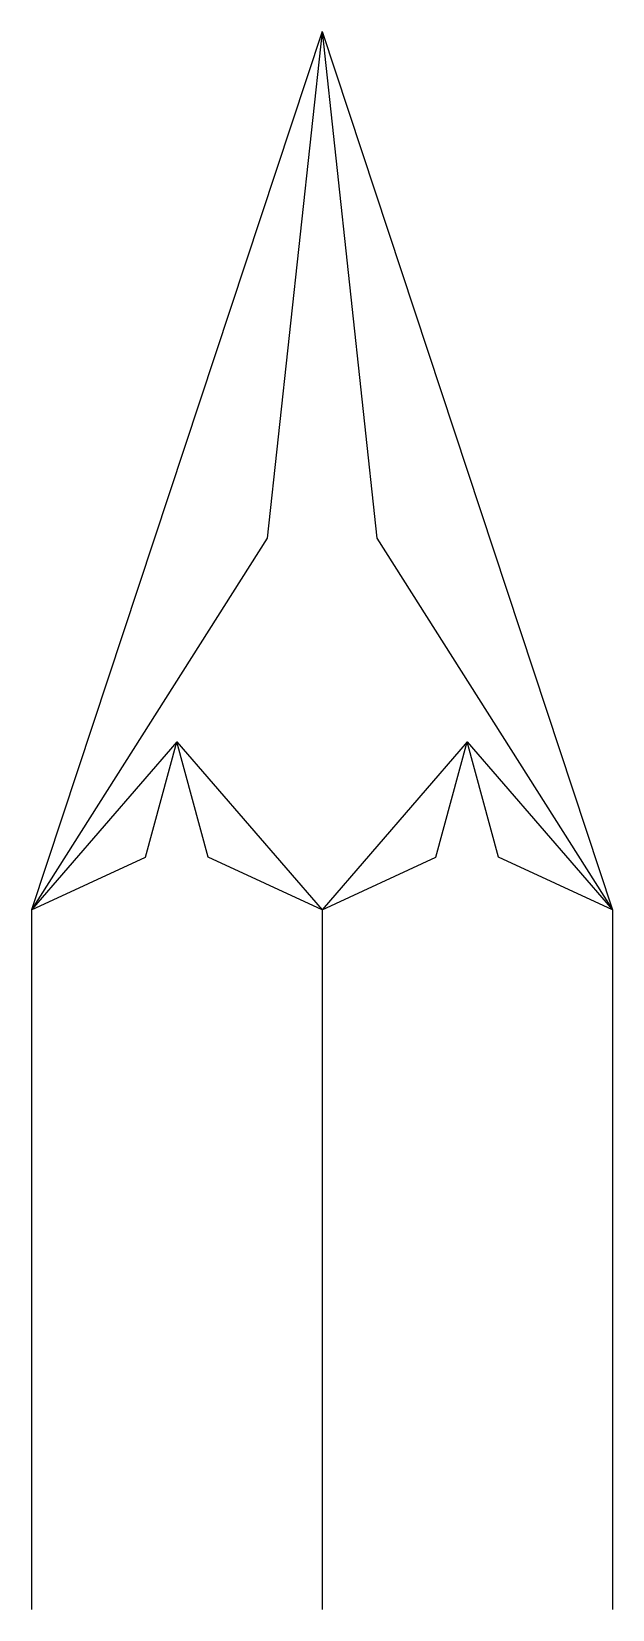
# Model space of a CAD drawing. Extents: x -16.6 to 16.6, y 0 to 90.
import ezdxf

# ---------------------------------------------------------------- set-up
doc = ezdxf.new("R2010")
doc.units = 0
doc.layers.add('MODELSKETCH_VISIBLE', color=7, linetype='CONTINUOUS')

msp = doc.modelspace()

# ---------------------------------------------------------------- linework, layer by layer
at = {"layer": 'MODELSKETCH_VISIBLE'}
for p, q in [((0, 89.972), (-16.567, 39.9)), ((0, 89.972), (-3.128, 61.087)), ((0, 89.972), (3.128, 61.087)), ((0, 89.972), (16.567, 39.9)), ((-3.128, 61.087), (-16.567, 39.9)), ((3.128, 61.087), (16.567, 39.9)), ((-8.283, 49.467), (-16.567, 39.9)), ((-10.074, 42.896), (-8.283, 49.467)), ((-8.283, 49.467), (0, 39.9)), ((-6.492, 42.896), (-8.283, 49.467)), ((8.283, 49.467), (0, 39.9)), ((6.492, 42.896), (8.283, 49.467)), ((10.074, 42.896), (8.283, 49.467)), ((8.283, 49.467), (16.567, 39.9)), ((-16.567, 39.9), (-10.074, 42.896)), ((0, 39.9), (-6.492, 42.896)), ((0, 39.9), (6.492, 42.896)), ((16.567, 39.9), (10.074, 42.896)), ((-16.567, 39.9), (-16.567, 0)), ((0, 39.9), (0, 0)), ((0, 39.9), (0, 0)), ((16.567, 39.9), (16.567, 0))]:
    msp.add_line(p, q, dxfattribs=at)

doc.saveas('drawing.dxf')
